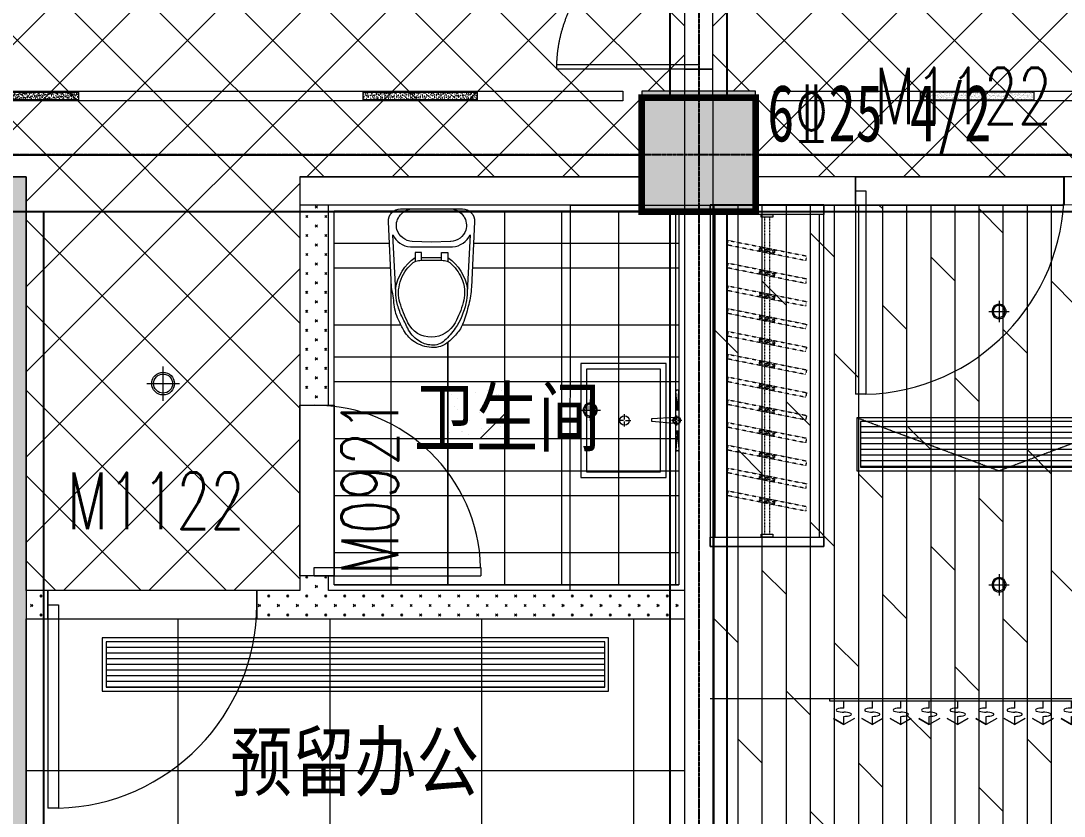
# Model space of a CAD drawing. Header units: millimetres. Extents: x 33621 to 401573, y -91663 to 133135.
# Drawn here: x 99925 to 105422, y 46426 to 50617 of the extents above; entities that cross this region are included whole.
import ezdxf

# ---------------------------------------------------------------- set-up
doc = ezdxf.new("R2010")
doc.units = ezdxf.units.MM
doc.header["$LTSCALE"] = 10
for name, pattern in [('CENTER2', [1.125, 0.75, -0.125, 0.125, -0.125]), ('DASH', [0.35, 0.25, -0.1]), ('DOT', [0.2, 0.1, -0.1]), ('DOTE', [2.42, 2, -0.2, 0.02, -0.2]), ('HIDDEN', [0.375, 0.25, -0.125, 0, 0])]:
    doc.linetypes.add(name, pattern=pattern)
doc.layers.get('0').update_dxf_attribs({"color": 253})
doc.layers.add('0a', color=253, linetype='Continuous', plot=False)
for name, color, linetype in [('0a填充', 253, 'Continuous'), ('GRID', 253, 'CENTER2'), ('WINDOW_TEXT', 253, 'Continuous'), ('柱', 253, 'Continuous'), ('梁', 253, 'Continuous'), ('梁原位标注', 253, 'Continuous'), ('次梁', 253, 'Continuous')]:
    doc.layers.add(name, color=color, linetype=linetype)
for name, color, linetype, lineweight in [('COLUMN', 253, 'Continuous', 0), ('DOOR【门】', 253, 'Continuous', 0), ('DS-4BS-FINISH【墙完成线】', 253, 'Continuous', 0), ('FC-FLOOR【地材分格】', 253, 'Continuous', 0), ('FF-Door【门】', 253, 'Continuous', 0), ('FF-FIXT【洁具】', 253, 'Continuous', 0), ('FF-FURN【成品家私】', 253, 'Continuous', 0), ('PUB_HATCH', 253, 'Continuous', 0), ('RC-FCU【空调设备】', 253, 'Continuous', 0), ('RC-FIN【天花轮廓线】', 253, 'Continuous', 0), ('RC-LIGHT【天花灯具】', 253, 'Continuous', 0), ('RC-Modelling【天花造型】', 253, 'Continuous', 0), ('RC-STR【天花细线】', 253, 'Continuous', 0), ('RC-Text【天花文字】', 253, 'Continuous', 0), ('WALL', 253, 'Continuous', 0), ('Wall【新建墙】', 253, 'Continuous', 0), ('新建墙体', 253, 'Continuous', 0)]:
    doc.layers.add(name, color=color, linetype=linetype, lineweight=lineweight)
doc.styles.add('_TCH_WINDOW', font='SIMPLEX', dxfattribs={"bigfont": 'GBCBIG'})
doc.styles.add('文字', font='')
doc.styles.get('文字').set_extended_font_data('SimSun')
pattern_1 = [(45, (51276.3, 47130.05), (-50, 50), [16, -54.71068]), (135, (51387.62, 47130.05), (-50, -50), [16, -54.71068])]

# ---------------------------------------------------------------- blocks, each defined once
blk = doc.blocks.new('马桶A')
blk.add_wipeout([(226.7, 297.9), (226.7, 304), (226.2, 310.1), (225.1, 316.1), (223.5, 321.9), (221.3, 327.6), (218.5, 333), (215.3, 338.1), (211.6, 342.9), (207.4, 347.4), (202.8, 351.4), (197.9, 354.9), (192.6, 358), (187.1, 360.5), (181.4, 362.5), (175.5, 364), (169.4, 364.8), (163.4, 365.1), (-163.4, 365.1), (-169.4, 364.8), (-175.5, 364), (-181.4, 362.5), (-187.1, 360.5), (-192.6, 358), (-197.9, 354.9), (-202.8, 351.4), (-207.4, 347.4), (-211.6, 342.9), (-215.3, 338.1), (-218.6, 333), (-221.3, 327.6), (-223.5, 321.9), (-225.2, 316.1), (-226.3, 310.1), (-226.8, 304), (-226.7, 297.9), (-210.7, -46.8), (-208.2, -77.7), (-203.5, -108.3), (-196.6, -138.6), (-170.1, -227.6), (-164, -243.5), (-156.5, -258.7), (-147.6, -273.2), (-137.4, -286.8), (-114.8, -312), (-90.1, -335.3), (-81.6, -342), (-72.6, -347.9), (-63.1, -353.1), (-53.2, -357.3), (-42.9, -360.8), (-32.4, -363.3), (-21.7, -364.8), (-10.9, -365.4), (-0.1, -365.1), (15.8, -363.3), (31.5, -360.2), (46.8, -355.8), (61.7, -350.2), (76.2, -343.3), (90, -335.3), (102.3, -326.6), (113.7, -316.7), (124.1, -305.8), (133.4, -293.9), (141.4, -281.1), (169.1, -230.1), (179, -208.6), (186.9, -186.3), (192.7, -163.3), (196.3, -139.9), (210.7, -46.9)])
at = {"linetype": 'ByBlock'}
blk.add_line((53.2, 109.2), (-53.5, 109.2), dxfattribs=at)
at = {"linetype": 'Continuous'}
blk.add_lwpolyline([(226.7, 297.9, 0.431726), (163.4, 365.1), (-163.4, 365.1, 0.431435), (-226.7, 297.9), (-210.7, -46.8, 0.05293), (-196.6, -138.6, 0.015625), (-170.1, -227.6, 0.092508), (-137.4, -286.8, 0.041886), (-90.1, -335.3, 0.199313), (-0.1, -365.1, 0.124065), (90, -335.3, 0.122705), (141.4, -281.1, 0.00916), (169.1, -230.1, 0.093585), (196.3, -139.9, -0.024039), (210.7, -46.9)], format="xyb", close=True, dxfattribs=at)
for points in [[(-101, 193.9), (0, 189.7), (100.9, 193.9, 0.31346), (182.6, 257.2, 0.214355), (169.7, 325.7, 0.233297), (103.2, 365.1), (-107.4, 365.1, 0.214741), (-169.8, 325.7, 0.214469), (-181.7, 253.1, 0.149897), (-150.5, 211.2, 0.149897), (-101.2, 193.9)], [(-204, 229.4), (-188.9, -72.3, 0.039846), (-181, -132.7, 0.096207), (-125.6, -263.4, 0.060028), (-69.1, -328.8, 0.204422), (-0.1, -352.8, 0.133941), (68.8, -328.8, 0.129163), (125.3, -263.4, -0.000598), (156.7, -199.6, 0.056687), (180.7, -132.7, 0.051135), (188.6, -72.3), (203.9, 229.4, -0.272391), (110.8, 164.8), (-111.1, 164.8, -0.270676), (-204.2, 229.4)], [(107.2, 73.1, 0.09365), (82.8, 89, 0.098915), (54.3, 94.5), (-54.6, 94.5, 0.096282), (-83.1, 89, 0.096282), (-107.5, 73.1, 0.05557), (-139.9, 34, 0.05557), (-162.9, -11.3, 0.092989), (-174.3, -76.2, 0.063501), (-167, -128.6, 0.057856), (-124.5, -234.6, 0.268831), (-0.1, -310.6, 0.294074), (124.2, -234.6, 0.034416), (166.7, -128.6, 0.087024), (174, -76.2, 0.134611), (139.6, 34, 0.061058), (107.2, 73.1)]]:
    blk.add_lwpolyline(points, format="xyb", close=True)
at = {"linetype": 'ByBlock'}
for points in [[(-53.5, 94.5), (-53.5, 136.3), (-86.5, 136.3), (-86.5, 87.5)], [(53.2, 94.5), (53.2, 136.3), (86.2, 136.3), (86.2, 87.5)]]:
    blk.add_lwpolyline(points, dxfattribs=at)
for centre, start, end in [((51.8, -91.8), 124.5259, 171.7782), ((-52.1, -91.8), 8.2064, 55.4741)]:
    blk.add_arc(centre, 244, start, end, dxfattribs=at)
blk = doc.blocks.new('A$C5D954283')
at = {"color": 0, "linetype": 'Continuous'}
for p, q in [((-159.8, 511.3), (-159.8, 506.3)), ((-11.2, 374.3), (-17.5, 495.5)), ((159.8, 511.3), (159.8, 506.3)), ((15.1, 492.2), (4.8, 374.3)), ((4.8, 374.3), (-11.2, 374.3))]:
    blk.add_line(p, q, dxfattribs=at)
at = {"color": 8}
for p, q in [((-4, 505.5), (-26.2, 505.5)), ((0, 532.1), (0, 509.5)), ((0, 501.5), (0, 478.5)), ((25.8, 505.5), (4, 505.5)), ((-5, 230), (-32.8, 230)), ((0, 235.1), (0, 263.8)), ((0, 225), (0, 196.3)), ((32.3, 230), (5, 230))]:
    blk.add_line(p, q, dxfattribs=at)
at = {"color": 8, "ltscale": 1000, "const_width": 0.448}
blk.add_lwpolyline([(0, 505.7, -1), (0, 505.3, -1)], format="xyb", close=True, dxfattribs=at)
at = {"color": 0, "linetype": 'Continuous'}
blk.add_lwpolyline([(300, 0), (300, 450), (-300, 450), (-300, 0)], close=True, dxfattribs=at)
at = {"color": 8}
blk.add_lwpolyline([(270, 30), (270, 420), (-270, 420), (-270, 30)], close=True, dxfattribs=at)
at = {"color": 8, "const_width": 0.84}
blk.add_lwpolyline([(0.1, 230.5, -1), (0.1, 229.6, -1)], format="xyb", close=True, dxfattribs=at)
at = {"color": 0, "linetype": 'Continuous'}
blk.add_circle((0, 505.5), 20.2, dxfattribs=at)
at = {"color": 8}
for centre, radius in [((0.3, 505.7), 16.3), ((0, 230), 25.2)]:
    blk.add_circle(centre, radius, dxfattribs=at)
at = {"color": 0, "linetype": 'Continuous'}
for centre, start, end in [((-154.8, 511.3), 88.2889, 180), ((-154.8, 506.3), 180, 271.7111), ((154.8, 511.3), 0, 91.7111), ((154.8, 506.3), 268.2889, 0)]:
    blk.add_arc(centre, 5, start, end, dxfattribs=at)
at = {"color": 250, "linetype": 'DOT', "ltscale": 1000}
for points in [[(-57.3, 508.8), (-57.4, 510), (-57.8, 511.1), (-58.3, 512.1), (-59.1, 513), (-60, 513.8), (-61, 514.3), (-62.2, 514.7), (-63.3, 514.8), (-64.5, 514.7), (-65.6, 514.3), (-66.7, 513.8), (-67.6, 513), (-68.3, 512.1), (-68.9, 511.1), (-69.2, 510), (-69.3, 508.8), (-69.2, 507.6), (-68.9, 506.5), (-68.3, 505.5), (-67.6, 504.6), (-66.7, 503.8), (-65.6, 503.3), (-64.5, 502.9), (-63.3, 502.8), (-62.2, 502.9), (-61, 503.3), (-60, 503.8), (-59.1, 504.6), (-58.3, 505.5), (-57.8, 506.5), (-57.4, 507.6)], [(69.3, 508.8), (69.2, 510), (68.9, 511.1), (68.3, 512.1), (67.6, 513), (66.7, 513.8), (65.6, 514.3), (64.5, 514.7), (63.3, 514.8), (62.2, 514.7), (61, 514.3), (60, 513.8), (59.1, 513), (58.3, 512.1), (57.8, 511.1), (57.4, 510), (57.3, 508.8), (57.4, 507.6), (57.8, 506.5), (58.3, 505.5), (59.1, 504.6), (60, 503.8), (61, 503.3), (62.2, 502.9), (63.3, 502.8), (64.5, 502.9), (65.6, 503.3), (66.7, 503.8), (67.6, 504.6), (68.3, 505.5), (68.9, 506.5), (69.2, 507.6)]]:
    blk.add_wipeout(points, dxfattribs=at)
at = {"color": 0, "linetype": 'Continuous'}
for p, q in [((-72.3, 510.3), (-154.7, 516.3)), ((-72.3, 507.3), (-154.7, 501.3)), ((72.3, 510.3), (154.7, 516.3)), ((72.3, 507.3), (154.7, 501.3))]:
    blk.add_line(p, q, dxfattribs=at)
at = {"color": 0, "linetype": 'Continuous', "const_width": 12}
for points in [[(-63.3, 514.8, -1), (-63.3, 502.8, -1)], [(63.3, 514.8, 1), (63.3, 502.8, 1)]]:
    blk.add_lwpolyline(points, format="xyb", close=True, dxfattribs=at)
blk = doc.blocks.new('$DorLib2D$00000001')
for p, q in [((0.45, 0.975), (0.5, 0.975)), ((0.45, 0), (0.45, 0.975)), ((0.5, 0), (0.5, 0.975)), ((0.5, 0), (0.45, 0))]:
    blk.add_line(p, q)
at = {"lineweight": 13}
blk.add_arc((0.475, 0), 0.975, 91.4693, 180, dxfattribs=at)
blk = doc.blocks.new('海龙0109180699')
for points in [[(-1740, 7095.5), (-1740, 7145.5), (-1140, 7145.5), (-1140, 7095.5)], [(-1740, 7145.5), (-1740, 5345.5), (-1140, 5345.5), (-1140, 7145.5)], [(-1140, 5395.5), (-1140, 5345.5), (-1740, 5345.5), (-1740, 5395.5)]]:
    blk.add_lwpolyline(points, close=True)
at = {"color": 8}
for points in [[(-1715, 7095.5), (-1715, 5395.5)], [(-1165, 7095.5), (-1165, 5395.5)]]:
    blk.add_lwpolyline(points, dxfattribs=at)
for points in [[(-1470, 7080.5), (-1470, 7095.5), (-1410, 7095.5), (-1410, 7080.5)], [(-1410, 5410.5), (-1410, 5395.5), (-1470, 5395.5), (-1470, 5410.5)], [(-1410, 5410.5), (-1410, 5395.5), (-1470, 5395.5), (-1470, 5410.5)]]:
    blk.add_lwpolyline(points, close=True, dxfattribs=at)
at = {"color": 8, "linetype": 'DASH', "ltscale": 0.006}
for points in [[(-1452.5, 7080.5), (-1452.5, 5410.5)], [(-1427.5, 7080.5), (-1427.5, 5410.5)]]:
    blk.add_lwpolyline(points, dxfattribs=at)
for points in [[(-1643.5, 6958.7), (-1231.6, 6876.8), (-1236.5, 6852.3), (-1648.4, 6934.2)], [(-1476.8, 6925.6), (-1398.3, 6909.9), (-1403.2, 6885.4), (-1481.7, 6901)], [(-1478.3, 6918.2), (-1399.8, 6902.6), (-1401.7, 6892.8), (-1480.2, 6908.4)], [(-1643.5, 6838.7), (-1231.6, 6756.8), (-1236.5, 6732.3), (-1648.4, 6814.2)], [(-1476.8, 6805.6), (-1398.3, 6789.9), (-1403.2, 6765.4), (-1481.7, 6781)], [(-1478.3, 6798.2), (-1399.8, 6782.6), (-1401.7, 6772.8), (-1480.2, 6788.4)], [(-1643.5, 6718.7), (-1231.6, 6636.8), (-1236.5, 6612.3), (-1648.4, 6694.2)], [(-1476.8, 6685.6), (-1398.3, 6669.9), (-1403.2, 6645.4), (-1481.7, 6661)], [(-1478.3, 6678.2), (-1399.8, 6662.6), (-1401.7, 6652.8), (-1480.2, 6668.4)], [(-1643.5, 6598.7), (-1231.6, 6516.8), (-1236.5, 6492.3), (-1648.4, 6574.2)], [(-1476.8, 6565.6), (-1398.3, 6549.9), (-1403.2, 6525.4), (-1481.7, 6541)], [(-1478.3, 6558.2), (-1399.8, 6542.6), (-1401.7, 6532.8), (-1480.2, 6548.4)], [(-1643.5, 6478.7), (-1231.6, 6396.8), (-1236.5, 6372.3), (-1648.4, 6454.2)], [(-1476.8, 6445.6), (-1398.3, 6429.9), (-1403.2, 6405.4), (-1481.7, 6421)], [(-1478.3, 6438.2), (-1399.8, 6422.6), (-1401.7, 6412.8), (-1480.2, 6428.4)], [(-1643.5, 6358.7), (-1231.6, 6276.8), (-1236.5, 6252.3), (-1648.4, 6334.2)], [(-1476.8, 6325.6), (-1398.3, 6309.9), (-1403.2, 6285.4), (-1481.7, 6301)], [(-1478.3, 6318.2), (-1399.8, 6302.6), (-1401.7, 6292.8), (-1480.2, 6308.4)], [(-1643.5, 6238.7), (-1231.6, 6156.8), (-1236.5, 6132.3), (-1648.4, 6214.2)], [(-1476.8, 6205.6), (-1398.3, 6189.9), (-1403.2, 6165.4), (-1481.7, 6181)], [(-1478.3, 6198.2), (-1399.8, 6182.6), (-1401.7, 6172.8), (-1480.2, 6188.4)], [(-1643.5, 6118.7), (-1231.6, 6036.8), (-1236.5, 6012.3), (-1648.4, 6094.2)], [(-1476.8, 6085.6), (-1398.3, 6069.9), (-1403.2, 6045.4), (-1481.7, 6061)], [(-1478.3, 6078.2), (-1399.8, 6062.6), (-1401.7, 6052.8), (-1480.2, 6068.4)], [(-1643.5, 5998.7), (-1231.6, 5916.8), (-1236.5, 5892.3), (-1648.4, 5974.2)], [(-1476.8, 5965.6), (-1398.3, 5949.9), (-1403.2, 5925.4), (-1481.7, 5941)], [(-1478.3, 5958.2), (-1399.8, 5942.6), (-1401.7, 5932.8), (-1480.2, 5948.4)], [(-1643.5, 5878.7), (-1231.6, 5796.8), (-1236.5, 5772.3), (-1648.4, 5854.2)], [(-1476.8, 5845.6), (-1398.3, 5829.9), (-1403.2, 5805.4), (-1481.7, 5821)], [(-1478.3, 5838.2), (-1399.8, 5822.6), (-1401.7, 5812.8), (-1480.2, 5828.4)], [(-1643.5, 5758.7), (-1231.6, 5676.8), (-1236.5, 5652.3), (-1648.4, 5734.2)], [(-1476.8, 5725.6), (-1398.3, 5709.9), (-1403.2, 5685.4), (-1481.7, 5701)], [(-1478.3, 5718.2), (-1399.8, 5702.6), (-1401.7, 5692.8), (-1480.2, 5708.4)], [(-1643.5, 5638.7), (-1231.6, 5556.8), (-1236.5, 5532.3), (-1648.4, 5614.2)], [(-1476.8, 5605.6), (-1398.3, 5589.9), (-1403.2, 5565.4), (-1481.7, 5581)], [(-1478.3, 5598.2), (-1399.8, 5582.6), (-1401.7, 5572.8), (-1480.2, 5588.4)]]:
    blk.add_lwpolyline(points, close=True, dxfattribs=at)
blk = doc.blocks.new('A$C434F664F')
at = {"layer": '0a填充'}
h = blk.add_hatch(color=256, dxfattribs=at)
h.paths.add_polyline_path([(936, 75), (942, 75), (942, 81), (936, 81)])
h.paths.add_polyline_path([(898, 99), (904, 99), (904, 105), (898, 105)])
h.paths.add_polyline_path([(864, 99), (870, 99), (870, 105), (864, 105)])
h.paths.add_polyline_path([(864, 75), (870, 75), (870, 81), (864, 81)])
h.paths.add_polyline_path([(792, 75), (798, 75), (798, 81), (792, 81)])
h.paths.add_polyline_path([(720, 75), (726, 75), (726, 81), (720, 81)])
h.paths.add_polyline_path([(648, 75), (654, 75), (654, 81), (648, 81)])
h.paths.add_polyline_path([(576, 75), (582, 75), (582, 81), (576, 81)])
h.paths.add_polyline_path([(504, 75), (510, 75), (510, 81), (504, 81)])
h.paths.add_polyline_path([(432, 75), (438, 75), (438, 81), (432, 81)])
h.paths.add_polyline_path([(360, 99), (366, 99), (366, 105), (360, 105)])
h.paths.add_polyline_path([(360, 75), (366, 75), (366, 81), (360, 81)])
h.paths.add_polyline_path([(326, 99), (332, 99), (332, 105), (326, 105)])
h.paths.add_polyline_path([(288, 75), (294, 75), (294, 81), (288, 81)])
h.paths.add_polyline_path([(216, 75), (222, 75), (222, 81), (216, 81)])
h.paths.add_polyline_path([(144, 75), (150, 75), (150, 81), (144, 81)])
h.paths.add_polyline_path([(72, 99), (78, 99), (78, 105), (72, 105)])
h.paths.add_polyline_path([(72, 75), (78, 75), (78, 81), (72, 81)])
h.paths.add_polyline_path([(38, 99), (44, 99), (44, 105), (38, 105)])
h.paths.add_polyline_path([(0, 75), (6, 75), (6, 81), (0, 81)])
blk = doc.blocks.new('海龙0425175846')
at = {"layer": 'GRID', "ltscale": 0.01}
for p, q in [((196.442, 257.02), (196.442, 41.97)), ((497.558, 153.02), (-487.558, 153.02))]:
    blk.add_line(p, q, dxfattribs=at)
at = {"layer": '柱', "const_width": 0.35}
blk.add_lwpolyline([(199.442, 150.02), (199.442, 156.02), (193.442, 156.02), (193.442, 150.02)], close=True, dxfattribs=at)
at = {"layer": '梁', "ltscale": 0.01}
for p, q in [((194.942, 156.02), (194.942, 234.02)), ((197.942, 156.02), (197.942, 234.02)), ((127.442, 153.02), (193.442, 153.02)), ((199.442, 153.02), (265.442, 153.02)), ((127.442, 150.02), (193.442, 150.02)), ((194.942, 81.02), (194.942, 150.02)), ((197.942, 81.02), (197.942, 150.02)), ((199.442, 150.02), (265.442, 150.02))]:
    blk.add_line(p, q, dxfattribs=at)
at = {"layer": '次梁'}
blk.add_line((161.942, 78.02), (161.942, 150.02), dxfattribs=at)
at = {"layer": '0a填充'}
blk.add_blockref('A$C434F664F', (-454.558, 75.02), dxfattribs=at)
at = {"layer": '梁原位标注', "width": 0.7}
blk.add_text('6%%13225 4/2', height=3, dxfattribs=at).set_placement((200.055, 153.72))
blk = doc.blocks.new('DOOR_D02')
at = {"layer": 'FF-Door【门】'}
for p, q in [((-0.4842, 0.4998), (-0.5, 0.4998)), ((-0.5, 0), (-0.5, 0.4998)), ((-0.4842, 0), (-0.4842, 0.5)), ((0.4842, 0), (0.4842, 0.5)), ((0.4842, 0.4998), (0.5, 0.4998)), ((0.5, 0), (0.5, 0.4998)), ((-0.4842, 0), (-0.5, 0)), ((0.4842, 0), (0.5, 0))]:
    blk.add_line(p, q, dxfattribs=at)
at = {"layer": 'FF-Door【门】', "color": 8, "linetype": 'HIDDEN', "ltscale": 15}
for centre, start, end in [((-0.5, 0), 0, 90), ((0.4995, 0), 90, 180)]:
    blk.add_arc(centre, 0.4998, start, end, dxfattribs=at)
blk = doc.blocks.new('*U170')
for p, q in [((0, -12), (0, 0)), ((0, 0), (1800, 0)), ((1800, 0), (1800, -12)), ((1800, -12), (0, -12)), ((75, -49.3), (75, -12)), ((225, -49.3), (225, -12)), ((375, -49.3), (375, -12)), ((525, -49.3), (525, -12)), ((675, -49.3), (675, -12)), ((825, -49.3), (825, -12)), ((975, -49.3), (975, -12)), ((1125, -49.3), (1125, -12)), ((1275, -49.3), (1275, -12)), ((1425, -49.3), (1425, -12)), ((1575, -49.3), (1575, -12)), ((1725, -49.3), (1725, -12)), ((1725, -49.3), (1725, -12)), ((19.6, -104.5), (75, -136.2)), ((75, -136.2), (75, -93.2)), ((130.4, -104.5), (75, -136.2)), ((75, -136.2), (130.4, -104.5)), ((169.6, -104.5), (225, -136.2)), ((225, -136.2), (225, -93.2)), ((280.4, -104.5), (225, -136.2)), ((225, -136.2), (280.4, -104.5)), ((319.6, -104.5), (375, -136.2)), ((375, -136.2), (375, -93.2)), ((430.4, -104.5), (375, -136.2)), ((375, -136.2), (430.4, -104.5)), ((469.6, -104.5), (525, -136.2)), ((525, -136.2), (525, -93.2)), ((580.4, -104.5), (525, -136.2)), ((525, -136.2), (580.4, -104.5)), ((619.6, -104.5), (675, -136.2)), ((675, -136.2), (675, -93.2)), ((730.4, -104.5), (675, -136.2)), ((675, -136.2), (730.4, -104.5)), ((769.6, -104.5), (825, -136.2)), ((825, -136.2), (825, -93.2)), ((880.4, -104.5), (825, -136.2)), ((825, -136.2), (880.4, -104.5)), ((919.6, -104.5), (975, -136.2)), ((975, -136.2), (975, -93.2)), ((1030.4, -104.5), (975, -136.2)), ((975, -136.2), (1030.4, -104.5)), ((1069.6, -104.5), (1125, -136.2)), ((1125, -136.2), (1125, -93.2)), ((1180.4, -104.5), (1125, -136.2)), ((1125, -136.2), (1180.4, -104.5)), ((1219.6, -104.5), (1275, -136.2)), ((1275, -136.2), (1275, -93.2)), ((1330.4, -104.5), (1275, -136.2)), ((1275, -136.2), (1330.4, -104.5)), ((1369.6, -104.5), (1425, -136.2)), ((1425, -136.2), (1425, -93.2)), ((1480.4, -104.5), (1425, -136.2)), ((1425, -136.2), (1480.4, -104.5)), ((1519.6, -104.5), (1575, -136.2)), ((1575, -136.2), (1575, -93.2)), ((1630.4, -104.5), (1575, -136.2)), ((1575, -136.2), (1630.4, -104.5)), ((1669.6, -104.5), (1725, -136.2)), ((1669.6, -104.5), (1725, -136.2)), ((1725, -136.2), (1725, -93.2)), ((1725, -136.2), (1725, -93.2)), ((1780.4, -104.5), (1725, -136.2)), ((1725, -136.2), (1780.4, -104.5)), ((1780.4, -104.5), (1725, -136.2)), ((1725, -136.2), (1780.4, -104.5))]:
    blk.add_line(p, q)
at = {"extrusion": (0, 0, -1)}
for centre, major_axis, start_param, end_param in [((77.5, -148.9), (-70.4, -70.4), 2.33115, 2.708105), ((227.5, -148.9), (-70.4, -70.4), 2.33115, 2.708105), ((377.5, -148.9), (-70.4, -70.4), 2.33115, 2.708105), ((527.5, -148.9), (-70.4, -70.4), 2.33115, 2.708105), ((677.5, -148.9), (-70.4, -70.4), 2.33115, 2.708105), ((827.5, -148.9), (-70.4, -70.4), 2.33115, 2.708105), ((977.5, -148.9), (-70.4, -70.4), 2.33115, 2.708105), ((1127.5, -148.9), (-70.4, -70.4), 2.33115, 2.708105), ((1277.5, -148.9), (-70.4, -70.4), 2.33115, 2.708105), ((1427.5, -148.9), (-70.4, -70.4), 2.33115, 2.708105), ((1577.5, -148.9), (-70.4, -70.4), 2.33115, 2.708105), ((1727.5, -148.9), (-70.4, -70.4), 2.33115, 2.708105), ((1727.5, -148.9), (-70.4, -70.4), 2.33115, 2.708105), ((40, -82.2), (3.69, -3.69), 1.137309, 3.57508), ((72.5, -170.8), (-70.4, -70.4), 2.004284, 2.381239), ((72.5, 6.4), (70.4, -70.4), 0.760354, 1.137309), ((77.5, 28.3), (70.4, -70.4), 0.433488, 0.810442), ((110, -60.3), (3.69, -3.69), 4.278901, 6.716673), ((190, -82.2), (3.69, -3.69), 1.137309, 3.57508), ((222.5, -170.8), (-70.4, -70.4), 2.004284, 2.381239), ((222.5, 6.4), (70.4, -70.4), 0.760354, 1.137309), ((227.5, 28.3), (70.4, -70.4), 0.433488, 0.810442), ((260, -60.3), (3.69, -3.69), 4.278901, 6.716673), ((340, -82.2), (3.69, -3.69), 1.137309, 3.57508), ((372.5, -170.8), (-70.4, -70.4), 2.004284, 2.381239), ((372.5, 6.4), (70.4, -70.4), 0.760354, 1.137309), ((377.5, 28.3), (70.4, -70.4), 0.433488, 0.810442), ((410, -60.3), (3.69, -3.69), 4.278901, 6.716673), ((490, -82.2), (3.69, -3.69), 1.137309, 3.57508), ((522.5, -170.8), (-70.4, -70.4), 2.004284, 2.381239), ((522.5, 6.4), (70.4, -70.4), 0.760354, 1.137309), ((527.5, 28.3), (70.4, -70.4), 0.433488, 0.810442), ((560, -60.3), (3.69, -3.69), 4.278901, 6.716673), ((640, -82.2), (3.69, -3.69), 1.137309, 3.57508), ((672.5, -170.8), (-70.4, -70.4), 2.004284, 2.381239), ((672.5, 6.4), (70.4, -70.4), 0.760354, 1.137309), ((677.5, 28.3), (70.4, -70.4), 0.433488, 0.810442), ((710, -60.3), (3.69, -3.69), 4.278901, 6.716673), ((790, -82.2), (3.69, -3.69), 1.137309, 3.57508), ((822.5, -170.8), (-70.4, -70.4), 2.004284, 2.381239), ((822.5, 6.4), (70.4, -70.4), 0.760354, 1.137309), ((827.5, 28.3), (70.4, -70.4), 0.433488, 0.810442), ((860, -60.3), (3.69, -3.69), 4.278901, 6.716673), ((940, -82.2), (3.69, -3.69), 1.137309, 3.57508), ((972.5, -170.8), (-70.4, -70.4), 2.004284, 2.381239), ((972.5, 6.4), (70.4, -70.4), 0.760354, 1.137309), ((977.5, 28.3), (70.4, -70.4), 0.433488, 0.810442), ((1010, -60.3), (3.69, -3.69), 4.278901, 6.716673), ((1090, -82.2), (3.69, -3.69), 1.137309, 3.57508), ((1122.5, -170.8), (-70.4, -70.4), 2.004284, 2.381239), ((1122.5, 6.4), (70.4, -70.4), 0.760354, 1.137309), ((1127.5, 28.3), (70.4, -70.4), 0.433488, 0.810442), ((1160, -60.3), (3.69, -3.69), 4.278901, 6.716673), ((1240, -82.2), (3.69, -3.69), 1.137309, 3.57508), ((1272.5, -170.8), (-70.4, -70.4), 2.004284, 2.381239), ((1272.5, 6.4), (70.4, -70.4), 0.760354, 1.137309), ((1277.5, 28.3), (70.4, -70.4), 0.433488, 0.810442), ((1310, -60.3), (3.69, -3.69), 4.278901, 6.716673), ((1390, -82.2), (3.69, -3.69), 1.137309, 3.57508), ((1422.5, -170.8), (-70.4, -70.4), 2.004284, 2.381239), ((1422.5, 6.4), (70.4, -70.4), 0.760354, 1.137309), ((1427.5, 28.3), (70.4, -70.4), 0.433488, 0.810442), ((1460, -60.3), (3.69, -3.69), 4.278901, 6.716673), ((1540, -82.2), (3.69, -3.69), 1.137309, 3.57508), ((1572.5, -170.8), (-70.4, -70.4), 2.004284, 2.381239), ((1572.5, 6.4), (70.4, -70.4), 0.760354, 1.137309), ((1577.5, 28.3), (70.4, -70.4), 0.433488, 0.810442), ((1610, -60.3), (3.69, -3.69), 4.278901, 6.716673), ((1690, -82.2), (3.69, -3.69), 1.137309, 3.57508), ((1690, -82.2), (3.69, -3.69), 1.137309, 3.57508), ((1722.5, -170.8), (-70.4, -70.4), 2.004284, 2.381239), ((1722.5, -170.8), (-70.4, -70.4), 2.004284, 2.381239), ((1722.5, 6.4), (70.4, -70.4), 0.760354, 1.137309), ((1722.5, 6.4), (70.4, -70.4), 0.760354, 1.137309), ((1727.5, 28.3), (70.4, -70.4), 0.433488, 0.810442), ((1727.5, 28.3), (70.4, -70.4), 0.433488, 0.810442), ((1760, -60.3), (3.69, -3.69), 4.278901, 6.716673), ((1760, -60.3), (3.69, -3.69), 4.278901, 6.716673)]:
    blk.add_ellipse(centre, major_axis=major_axis, ratio=1, start_param=start_param, end_param=end_param, dxfattribs=at)
blk = doc.blocks.new('ZL_0317145799')
at = {"layer": 'RC-FCU【空调设备】'}
h = blk.add_hatch(dxfattribs=at)
h.set_pattern_fill('_USER', color=8, scale=30, pattern_type=0)
h.set_pattern_definition([(0, (-5926276.942, -1197962.362), (0, 30), [])])
h.paths.add_polyline_path([(730, -260), (730, -20), (-730, -20), (-730, -260)])
blk.add_lwpolyline([(-750, -280), (-750, 0), (750, 0), (750, -280)], close=True, dxfattribs=at)
at = {"layer": 'RC-FCU【空调设备】', "color": 8, "linetype": 'DASH'}
blk.add_lwpolyline([(-750, 0), (0, -280), (750, 0)], dxfattribs=at)
at = {"layer": 'RC-FCU【空调设备】', "color": 8}
blk.add_lwpolyline([(-730, -260), (-730, -20), (730, -20), (730, -260)], close=True, dxfattribs=at)
blk = doc.blocks.new('圆形筒灯')
at = {"color": 251, "linetype": 'DOTE', "ltscale": 43.504693}
blk.add_line((0, 90.6), (0, -90.6), dxfattribs=at)
at = {"color": 251, "linetype": 'DOTE', "ltscale": 41.297046}
blk.add_line((86, 0), (-86, 0), dxfattribs=at)
blk.add_ellipse((0, 0), major_axis=(-42.4, 42.4), ratio=1, start_param=2.355868237233172, end_param=8.639053544412757)
at = {"color": 251}
blk.add_ellipse((0, 0), major_axis=(35.4, 35.4), ratio=1, start_param=5.49871431692557, end_param=11.78189962410516, dxfattribs=at)
blk = doc.blocks.new('ZL_0603125599')
at = {"layer": 'RC-Modelling【天花造型】'}
blk.add_line((-697.5, -2096.8), (1732.5, -2096.8), dxfattribs=at)
blk.add_lwpolyline([(-133, 653.5), (966.9, 653.5), (966.9, 503.5), (-133, 503.5)], close=True, dxfattribs=at)
at = {"layer": 'RC-FCU【空调设备】'}
blk.add_blockref('ZL_0317145799', (210, -616.8), dxfattribs=at)
at = {"layer": 'RC-FCU【空调设备】', "ltscale": 10}
blk.add_blockref('*U170', (-697.5, -2096.8), dxfattribs=at)
at = {"layer": 'RC-LIGHT【天花灯具】', "xscale": 0.625, "yscale": 0.625, "zscale": 0.625}
for p in [(210, -56.6), (210, -1496.8)]:
    blk.add_blockref('圆形筒灯', p, dxfattribs=at)
blk = doc.blocks.new('ZL_0814093391')
at = {"layer": 'RC-LIGHT【天花灯具】'}
h = blk.add_hatch(dxfattribs=at)
h.set_pattern_fill('AR-SAND', color=251, scale=0.316764)
h.set_pattern_definition([(37.5, (-300, -35), (-0.50683, 15.50283), [0, -12.2296, 0, -13.67785, 0, -13.07441]), (7.5, (-300, -35), (14.23926, 22.7064), [0, -6.59755, 0, -11.02274, 0, -4.22404]), (327.5, (-309.896, -35), (25.05575, 0.04552), [0, -4.0229, 0, -14.48243, 0, -18.90761]), (317.5, (-309.896, -35), (24.1867, 7.0616), [0, -2.01145, 0, -9.49404, 0, -10.86182])])
h.paths.add_polyline_path([(300, 5), (-300, 5), (-300, -35), (300, -35)])
blk.add_lwpolyline([(-300, 5), (300, 5), (300, -35), (-300, -35)], close=True, dxfattribs=at)
blk = doc.blocks.new('防雾筒灯')
at = {"ltscale": 30}
h = blk.add_hatch(dxfattribs=at)
h.set_pattern_fill('DOTS', color=251, scale=3)
h.set_pattern_definition([(0, (-62.322, -46.6336), (2.38125, 4.7625), [0, -4.7625])])
edge = h.paths.add_edge_path()
edge.add_ellipse((0, 0), major_axis=(35.4, 35.4), ratio=1, start_angle=315, end_angle=405)
edge.add_line((0, 50), (0, 0))
edge.add_line((0, 0), (50, 0))
edge = h.paths.add_edge_path()
edge.add_line((0, 0), (-50, 0))
edge.add_ellipse((0, 0), major_axis=(35.4, 35.4), ratio=1, start_angle=495, end_angle=225)
edge.add_line((0, -50), (0, 0))
at = {"color": 251, "linetype": 'DOTE', "ltscale": 43.504693}
blk.add_line((0, 90.6), (0, -90.6), dxfattribs=at)
at = {"color": 251, "linetype": 'DOTE', "ltscale": 41.297046}
blk.add_line((86, 0), (-86, 0), dxfattribs=at)
blk.add_ellipse((0, 0), major_axis=(-42.4, 42.4), ratio=1, start_param=2.355868237233172, end_param=8.639053544412757)
at = {"color": 251}
blk.add_ellipse((0, 0), major_axis=(35.4, 35.4), ratio=1, start_param=5.49871431692557, end_param=11.78189962410516, dxfattribs=at)
blk = doc.blocks.new('ZL_0610173499')
at = {"layer": 'RC-LIGHT【天花灯具】'}
h = blk.add_hatch(dxfattribs=at)
h.set_pattern_fill('AR-RROOF', color=256, scale=30, angle=45, double=1)
h.set_pattern_definition([(45, (150, 900), (646.6, 1724.2), [11430, -1524, 3810, -762]), (45, (597.2, 1886), (-1255.44, 177.8), [2286, -251.46, 4572, -571.5]), (45, (-38.6, 1627.4), (2440.83, 3162.85), [6096, -1066.8, 3048, -762])])
h.paths.add_polyline_path([(-150, -300), (150, -300), (150, 0), (-150, 0)])
h = blk.add_hatch(dxfattribs=at)
h.set_pattern_fill('AR-SAND', color=256, scale=3, double=1)
h.set_pattern_definition([(37.5, (-102325.48, -48715.26), (-4.8001, 146.82397), [0, -115.824, 0, -129.54, 0, -123.825]), (7.5, (-102325.48, -48715.26), (134.857, 215.04753), [0, -62.484, 0, -104.394, 0, -40.005]), (327.5, (-102419.2, -48715.26), (237.29771, 0.43116), [0, -38.1, 0, -137.16, 0, -179.07]), (317.5, (-102419.2, -48715.26), (229.06694, 66.8788), [0, -19.05, 0, -89.916, 0, -102.87])])
h.paths.add_polyline_path([(-150, -300), (150, -300), (150, 0), (-150, 0)])
blk.add_lwpolyline([(-150, -300), (150, -300), (150, 0), (-150, 0)], close=True, dxfattribs=at)

msp = doc.modelspace()

# ---------------------------------------------------------------- hatches: boundary and pattern name
at = {"layer": 'FC-FLOOR【地材分格】'}
h = msp.add_hatch(dxfattribs=at)
h.set_pattern_fill('ANSI37', color=256, scale=100, double=1)
h.paths.add_polyline_path([(103421.5, 52045.3), (103421.5, 50245.3), (103196.5, 50245.3), (103196.5, 49795.3), (101395.5, 49795.3), (101395.5, 47615.3), (99953.9, 47615.3), (99953.9, 49795.3), (97828.9, 49795.3), (97828.9, 49645.3), (99803.9, 49645.3), (99803.9, 47615.3), (96146.5, 47615.3), (96146.5, 49645.3), (96596.5, 49645.3), (96596.5, 50245.3), (95996.5, 50245.3), (95996.5, 49795.3), (89396.5, 49795.3), (89396.5, 50245.3), (88796.5, 50245.3), (88796.5, 49795.3), (82196.5, 49795.3), (82196.5, 50245.3), (81596.5, 50245.3), (81596.5, 49795.3), (74996.5, 49795.3), (74996.5, 50245.3), (74396.5, 50245.3), (74396.5, 49645.3), (74621.5, 49645.3), (74621.5, 46044), (71170.5, 46044), (71170.5, 49645.3), (72996.5, 49645.3), (72996.5, 49795.3), (69195.5, 49795.3), (69195.5, 49645.3), (71020.5, 49645.3), (71020.5, 46044), (67571.5, 46044), (67571.5, 49645.3), (67796.5, 49645.3), (67796.5, 50245.3), (67196.5, 50245.3), (67196.5, 49795.3), (60596.5, 49795.3), (60596.5, 50245.3), (59996.5, 50245.3), (59996.5, 49645.3), (60220.5, 49645.3), (60220.5, 46044), (56770.5, 46044), (56770.5, 49645.3), (58596.5, 49645.3), (58596.5, 49795.3), (54795.5, 49795.3), (54795.5, 49645.3), (56620.5, 49645.3), (56620.5, 46044), (53170.5, 46044), (53170.5, 49635.7), (53396.5, 49635.7), (53396.5, 50245.3), (52796.5, 50245.3), (52796.5, 49795.3), (46196.5, 49795.3), (46196.5, 50245.3), (45596.5, 50245.3), (45596.5, 49645.3), (46046.5, 49645.3), (46046.5, 47615.3), (42346.5, 47615.3), (42346.5, 49645.3), (44183.9, 49645.3), (44183.9, 49795.3), (38996.5, 49795.3), (38996.5, 52045.3), (56769.3, 52039), (56769.3, 58345.3), (59996.5, 58345.3), (59996.5, 52045.3), (85571.5, 52045.3), (85571.5, 58345.3), (88796.5, 58345.3), (88796.5, 52045.3)])
h = msp.add_hatch(dxfattribs=at)
h.set_pattern_fill('ANSI37', color=256, scale=100, double=1)
h.paths.add_polyline_path([(131996.5, 52046.4), (131996.5, 49795.3), (125396.5, 49795.3), (125396.5, 50245.3), (124796.5, 50245.3), (124796.5, 49795.3), (118196.5, 49795.3), (118196.5, 50245.3), (117596.5, 50245.3), (117596.5, 49795.3), (110996.5, 49795.3), (110996.5, 50245.3), (110396.5, 50245.3), (110396.5, 49795.3), (103796.5, 49795.3), (103796.5, 50245.3), (103571.5, 50245.3), (103571.5, 52045.3), (110996.5, 52045.3), (110996.5, 58345.3), (114221.5, 58345.3), (114221.5, 52045.3)])
h = msp.add_hatch(dxfattribs=at)
h.set_pattern_fill('DOLMIT', color=256, scale=20, angle=90, double=1)
h.set_pattern_definition([(90, (110816.51, 55975.26), (-127, 8e-15), []), (135, (110816.5, 55975.26), (-254, -254), [179.605, -359.21])])
h.paths.add_polyline_path([(105986.5, 49645.3), (103571.5, 49646.4), (103571.5, 42746.4), (103796.5, 42745.3), (103796.5, 42345.3), (106996.5, 42345.3), (106996.5, 42445.3), (107021.5, 42445.3), (107021.5, 47045), (105986.5, 47045)])
h = msp.add_hatch(dxfattribs=at)
h.set_pattern_fill('_USER', color=256, scale=600, double=1, pattern_type=0)
h.set_pattern_definition([(0, (101575.5, 47645.26), (0, 600), []), (90, (101575.5, 47645.26), (-600, 4e-14), [])])
h.paths.add_polyline_path([(101575.5, 49615.3), (103391.5, 49615.3), (103391.5, 47645.3), (101575.5, 47645.3)])
h = msp.add_hatch(dxfattribs=at)
h.set_pattern_fill('_USER', color=256, scale=800, double=1, pattern_type=0)
h.set_pattern_definition([(0, (99953.9, 47465.3), (0, 800), []), (90, (99953.9, 47465.3), (-800, 5e-14), [])])
h.paths.add_polyline_path([(99953.9, 47465.3), (103421.5, 47465.3), (103421.5, 42745.3), (103196.5, 42745.3), (103196.5, 42445.3), (99953.9, 42445.3)])
at = {"layer": 'PUB_HATCH'}
msp.add_hatch(color=256, dxfattribs=at).paths.add_polyline_path([(103196.5, 49645.3), (103796.5, 49645.3), (103796.5, 50245.3), (103196.5, 50245.3)])
at = {"layer": 'RC-FCU【空调设备】'}
h = msp.add_hatch(dxfattribs=at)
h.set_pattern_fill('_USER', color=8, scale=30, angle=180, pattern_type=0)
h.set_pattern_definition([(180, (10931237.493, -1882042.907), (-4e-15, -30), [])])
h.paths.add_polyline_path([(100373.9, 47105.3), (100373.9, 47345.3), (103001.5, 47345.3), (103001.5, 47105.3)])
at = {"layer": 'RC-STR【天花细线】'}
h = msp.add_hatch(dxfattribs=at)
h.set_pattern_fill('_USER', color=256, scale=300, double=1, pattern_type=0)
h.set_pattern_definition([(0, (102475.48, 49615.26), (0, 300), []), (90, (102475.48, 49615.26), (-300, 2e-14), [])])
h.paths.add_polyline_path([(101575.5, 49615.3), (103391.5, 49615.3), (103391.5, 47645.3), (101575.5, 47645.3)])
at = {"layer": '新建墙体'}
h = msp.add_hatch(dxfattribs=at)
h.set_pattern_fill('石膏板', color=256, scale=20, pattern_type=2)
h.set_pattern_definition([(45, (99820.91, 42459.61), (-50, 50), [16, -54.7107]), (135, (99932.225, 42459.61), (-50, -50), [16, -54.7107])])
h.paths.add_polyline_path([(99953.9, 49795.3), (99803.9, 49795.3), (99803.9, 42445.3), (99953.9, 42445.3)])
h = msp.add_hatch(dxfattribs=at)
h.set_pattern_fill('石膏板', color=256, scale=20, pattern_type=2)
h.set_pattern_definition(pattern_1)
h.paths.add_polyline_path([(101545.5, 49645.3), (101395.5, 49645.3), (101395.5, 48591.4), (101545.5, 48591.4)])
h = msp.add_hatch(dxfattribs=at)
h.set_pattern_fill('石膏板', color=256, scale=20, pattern_type=2)
h.set_pattern_definition(pattern_1)
h.paths.add_polyline_path([(103421.5, 47615.3), (101545.5, 47615.3), (101545.5, 47691.4), (101470.5, 47691.4), (101395.5, 47691.4), (101395.5, 47615.3), (101168.1, 47615.3), (101168.1, 47465.3), (103421.5, 47465.3)])
h = msp.add_hatch(dxfattribs=at)
h.set_pattern_fill('石膏板', color=256, scale=20, pattern_type=2)
h.set_pattern_definition(pattern_1)
h.paths.add_polyline_path([(100068.1, 47615.3), (99953.9, 47615.3), (99953.9, 47465.3), (100068.1, 47465.3)])

# ---------------------------------------------------------------- linework, layer by layer
at = {"layer": 'COLUMN'}
for p, q in [((103796.5, 50245.3), (103196.5, 50245.3)), ((103196.5, 50245.3), (103196.5, 49645.3)), ((103796.5, 49645.3), (103796.5, 50245.3)), ((103196.5, 49645.3), (103796.5, 49645.3))]:
    msp.add_line(p, q, dxfattribs=at)
at = {"layer": 'DS-4BS-FINISH【墙完成线】'}
for points in [[(131996.5, 52046.4), (131996.5, 49795.3), (125396.5, 49795.3), (125396.5, 50245.3), (124796.5, 50245.3), (124796.5, 49795.3), (118196.5, 49795.3), (118196.5, 50245.3), (117596.5, 50245.3), (117596.5, 49795.3), (110996.5, 49795.3), (110996.5, 50245.3), (110396.5, 50245.3), (110396.5, 49795.3), (103796.5, 49795.3), (103796.5, 50245.3), (103571.5, 50245.3), (103571.5, 52045.3), (110996.5, 52045.3), (110996.5, 58345.3), (114221.5, 58345.3), (114221.5, 52045.3), (131996.5, 52046.4)], [(105986.5, 49645.3), (103571.5, 49646.4), (103571.5, 42746.4), (103796.5, 42745.3), (103796.5, 42345.3), (106996.5, 42345.3), (106996.5, 42445.3), (107021.5, 42445.3), (107021.5, 47045), (105986.5, 47045), (105986.5, 49645.3)], [(99953.9, 47465.3), (103421.5, 47465.3), (103421.5, 42745.3), (103196.5, 42745.3), (103196.5, 42445.3), (99953.9, 42445.3), (99953.9, 47465.3)]]:
    msp.add_lwpolyline(points, dxfattribs=at)
at = {"layer": 'RC-FCU【空调设备】'}
msp.add_lwpolyline([(103021.5, 47085.3), (103021.5, 47365.3), (100353.9, 47365.3), (100353.9, 47085.3)], close=True, dxfattribs=at)
at = {"layer": 'RC-FCU【空调设备】', "color": 8}
msp.add_lwpolyline([(103001.5, 47105.3), (103001.5, 47345.3), (100373.9, 47345.3), (100373.9, 47105.3)], close=True, dxfattribs=at)
at = {"layer": 'RC-FIN【天花轮廓线】'}
for points in [[(103571.5, 51861.2), (103421.5, 51861.2), (103421.5, 50361.2), (103571.5, 50361.2)], [(104322.1, 49795.3), (105419.4, 49795.3), (105419.4, 49645.3), (104322.1, 49645.3)], [(101395.5, 48591.4), (101575.5, 48591.4), (101575.5, 47691.4), (101395.5, 47691.4)], [(100068.1, 47465.3), (101168.1, 47465.3), (101168.1, 47615.3), (100068.1, 47615.3)]]:
    msp.add_lwpolyline(points, close=True, dxfattribs=at)
at = {"layer": 'RC-STR【天花细线】'}
for points in [[(96696.5, 50195.3), (96696.5, 50245.3), (103096.5, 50245.3), (103096.5, 50195.3)], [(103896.5, 50195.3), (103896.5, 50245.3), (110296.5, 50245.3), (110296.5, 50195.3)]]:
    msp.add_lwpolyline(points, close=True, dxfattribs=at)
at = {"layer": 'WALL', "color": 6}
for p, q in [((103571.5, 50361.2), (103421.5, 50361.2)), ((103421.5, 50361.2), (103421.5, 50211.4)), ((103571.5, 50211.4), (103571.5, 50361.2)), ((103571.5, 50211.4), (103571.5, 42711.4)), ((104322.1, 49795.3), (103796.5, 49795.3)), ((104322.1, 49645.3), (104322.1, 49795.3)), ((104322.1, 49645.3), (104322.1, 49795.3)), ((104322.1, 49795.3), (104322.1, 49795.3)), ((104322.1, 49645.3), (104322.1, 49795.3)), ((104322.1, 49645.3), (104322.1, 49795.3)), ((105422.1, 49795.3), (105422.1, 49645.3)), ((105422.1, 49795.3), (105422.1, 49645.3)), ((103796.5, 49645.3), (104322.1, 49645.3)), ((105422.1, 49645.3), (105419.4, 49645.3)), ((105422.1, 49645.3), (105419.4, 49645.3)), ((105422.1, 49645.3), (105419.4, 49645.3))]:
    msp.add_line(p, q, dxfattribs=at)
at = {"layer": 'Wall【新建墙】'}
for p, q in [((99953.9, 49795.3), (99953.9, 42445.3)), ((101395.5, 49795.3), (101395.5, 48591.4)), ((101545.5, 48591.4), (101545.5, 49645.3)), ((101545.5, 47691.4), (101395.5, 47691.4)), ((101395.5, 47691.4), (101395.5, 47615.3)), ((101545.5, 47615.3), (101545.5, 47691.4)), ((100068.1, 47615.3), (99953.9, 47615.3)), ((100068.1, 47465.3), (100068.1, 47615.3)), ((101395.5, 47615.3), (101168.1, 47615.3)), ((101168.1, 47615.3), (101168.1, 47465.3)), ((103421.5, 47615.3), (101545.5, 47615.3)), ((99953.9, 47465.3), (100068.1, 47465.3)), ((101168.1, 47465.3), (103421.5, 47465.3))]:
    msp.add_line(p, q, dxfattribs=at)
for points in [[(99803.9, 49795.3), (99953.9, 49795.3)], [(101395.5, 48591.4), (101545.5, 48591.4)]]:
    msp.add_lwpolyline(points, dxfattribs=at)
at = {"layer": '新建墙体'}
msp.add_line((101545.5, 49645.3), (101395.5, 49645.3), dxfattribs=at)

# ---------------------------------------------------------------- block references
at = {"layer": 'DOOR【门】', "xscale": 1500, "yscale": 1500, "zscale": 1500, "rotation": 89.99999999895059}
msp.add_blockref('DOOR_D02', (103496.5, 51111.2), dxfattribs=at)
at = {"layer": 'DOOR【门】'}
ref = msp.add_blockref('$DorLib2D$00000001', (104872.1, 49721.4), dxfattribs=dict(at, xscale=-1100, yscale=-1100, zscale=-1100))
ref.add_attrib('A', 'M1122', (104422.1, 50071.7), dxfattribs={"layer": 'WINDOW_TEXT', "height": 297.5, "style": '_TCH_WINDOW', "width": 0.705882})
ref = msp.add_blockref('$DorLib2D$00000001', (101470.5, 48141.4), dxfattribs=dict(at, xscale=900, yscale=900, zscale=-900, rotation=270.0000000000049))
ref.add_attrib('A', 'M0921', (101912.3, 47696.4), dxfattribs={"layer": 'WINDOW_TEXT', "height": 297.5, "rotation": 90, "style": '_TCH_WINDOW', "width": 0.705882})
ref = msp.add_blockref('$DorLib2D$00000001', (100618.1, 47540.3), dxfattribs=dict(at, xscale=-1100, yscale=-1100, zscale=-1100))
ref.add_attrib('A', 'M1122', (100168.1, 47938.6), dxfattribs={"layer": 'WINDOW_TEXT', "height": 297.5, "style": '_TCH_WINDOW', "width": 0.705882})
at = {"layer": 'FF-FURN【成品家私】'}
msp.add_blockref('海龙0109180699', (105296.5, 42500.9), dxfattribs=at)
at = {"layer": 'RC-LIGHT【天花灯具】'}
for name, p, rotation in [('ZL_0814093391', (99929.1, 50205.3), 179.9999999999999), ('ZL_0814093391', (102029.1, 50205.3), 179.9999999999999), ('圆形筒灯', (100674.7, 48705.3), 180)]:
    msp.add_blockref(name, p, dxfattribs=dict(at, rotation=rotation))
at = {"layer": 'RC-LIGHT【天花灯具】', "xscale": -1, "rotation": 180}
msp.add_blockref('ZL_0814093391', (104964, 50205.3), dxfattribs=at)
at = {"layer": 'RC-LIGHT【天花灯具】', "xscale": -1}
msp.add_blockref('ZL_0603125599', (105289, 49141.8), dxfattribs=at)
at = {"layer": 'RC-LIGHT【天花灯具】'}
msp.add_blockref('ZL_0610173499', (102325.5, 48715.3), dxfattribs=at)

# ---------------------------------------------------------------- texts
at = {"layer": 'RC-Text【天花文字】', "style": '文字', "width": 0.8}
for s, p in [('卫生间', (101996.2, 48378.9)), ('预留办公', (101028.4, 46563))]:
    msp.add_text(s, height=300, dxfattribs=at).set_placement(p)

# ---------------------------------------------------------------- next in the draw order: block references
at = {"layer": 'FF-FIXT【洁具】', "extrusion": (0, 0, -1), "zscale": -1, "rotation": 7.13985978e-06}
msp.add_blockref('马桶A', (-102088.6, 49260.5), dxfattribs=at)
at = {"layer": 'FF-FIXT【洁具】', "rotation": 270}
msp.add_blockref('A$C5D954283', (102875.6, 48510.8), dxfattribs=at)

# ---------------------------------------------------------------- next in the draw order: linework, layer by layer
at = {"layer": 'DS-4BS-FINISH【墙完成线】'}
msp.add_lwpolyline([(103421.5, 52045.3), (103421.5, 50245.3), (103196.5, 50245.3), (103196.5, 49795.3), (101395.5, 49795.3), (101395.5, 47615.3), (99953.9, 47615.3), (99953.9, 49795.3), (97828.9, 49795.3), (97828.9, 49645.3), (99803.9, 49645.3), (99803.9, 47615.3), (96146.5, 47615.3), (96146.5, 49645.3), (96596.5, 49645.3), (96596.5, 50245.3), (95996.5, 50245.3), (95996.5, 49795.3), (89396.5, 49795.3)], dxfattribs=at)
msp.add_lwpolyline([(101575.5, 49615.3), (103391.5, 49615.3), (103391.5, 47645.3), (101575.5, 47645.3)], close=True, dxfattribs=at)
at = {"layer": 'FF-FIXT【洁具】'}
msp.add_lwpolyline([(103421.5, 47615.3), (102819.5, 47615.3), (102820.5, 49645.3), (103422.5, 49645.3)], close=True, dxfattribs=at)
at = {"layer": 'WALL', "color": 6}
msp.add_line((103421.5, 50211.4), (103421.5, 42711.4), dxfattribs=at)
at = {"layer": 'Wall【新建墙】'}
msp.add_lwpolyline([(101395.5, 49795.3), (103196.5, 49795.3), (103196.5, 49645.3), (101545.5, 49645.3)], dxfattribs=at)

# ---------------------------------------------------------------- next in the draw order: block references
at = {"layer": '0a', "xscale": 100, "yscale": 100, "zscale": 100}
msp.add_blockref('海龙0425175846', (83852.3, 34609.4), dxfattribs=at)
at = {"layer": 'RC-LIGHT【天花灯具】', "xscale": -0.625, "yscale": 0.625, "zscale": 0.625}
msp.add_blockref('防雾筒灯', (102925.5, 48565.3), dxfattribs=at)

doc.saveas('drawing.dxf')
